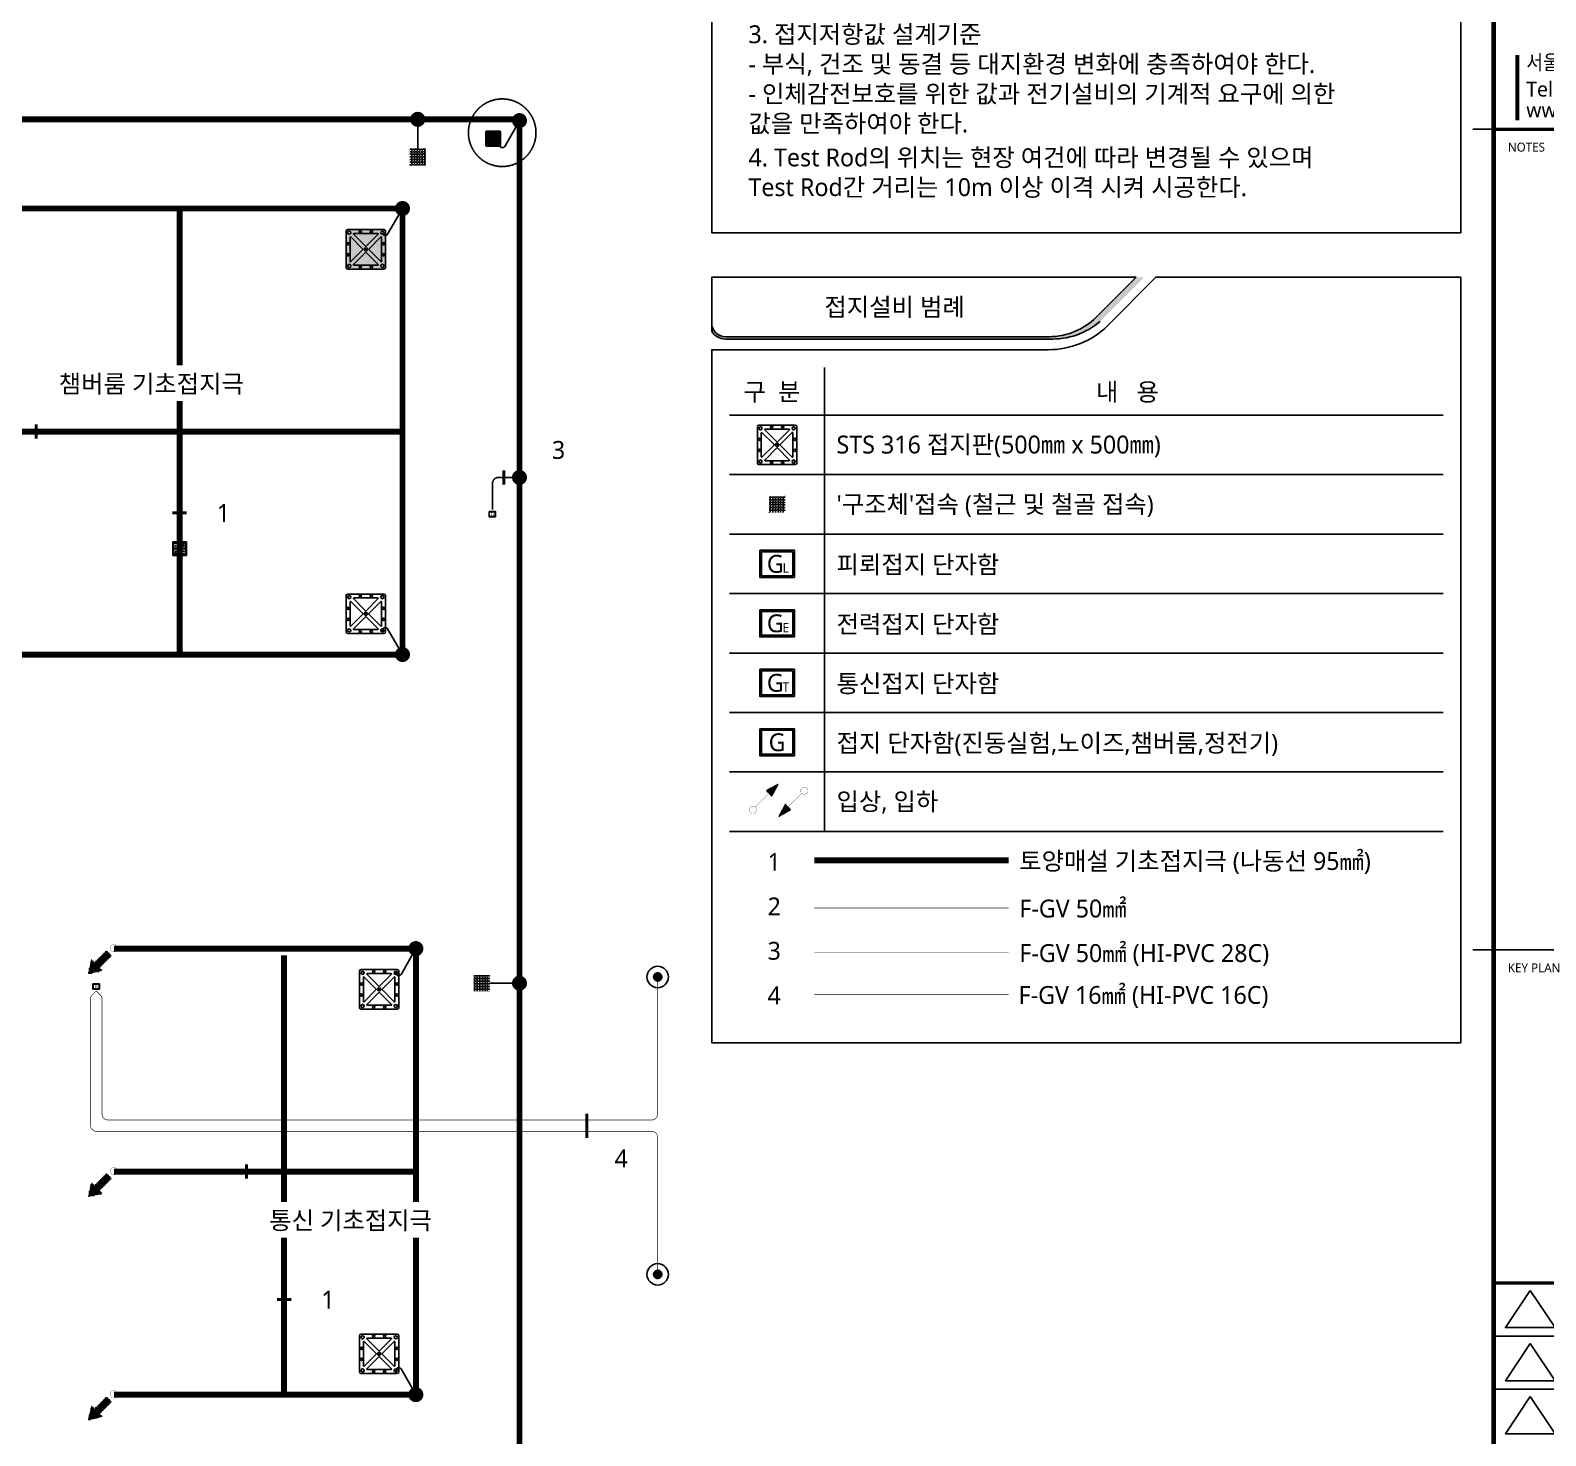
# Model space of a CAD drawing. Header units: millimetres. Extents: x -168600 to 672400, y 82 to 118882.
# Drawn here: x 97081 to 148054, y 43149 to 90410 of the extents above; entities that cross this region are included whole.
import ezdxf
from ezdxf.enums import TextEntityAlignment as Align

# ---------------------------------------------------------------- set-up
doc = ezdxf.new("R2010")
doc.units = ezdxf.units.MM
doc.header["$LTSCALE"] = 2000
for name, pattern in [('AM_ISO09W050', [22.5, 12, -1.5, 3, -1.5, 3, -1.5]), ('C2', [18.5, 13.5, -2, 1, -2]), ('CENTERX2', [4, 2.5, -0.5, 0.5, -0.5]), ('HID', [2.3, 1.5, -0.8]), ('PHANTOM', [25, 20, -1, 1, -1, 1, -1])]:
    doc.linetypes.add(name, pattern=pattern)
for name, color, linetype in [('arch', 8, 'Continuous'), ('KEC', 3, 'Continuous'), ('KEC-SYM', 3, 'Continuous'), ('KEC-TEXT', 6, 'Continuous'), ('SYM', 3, 'Continuous'), ('XR-SHEET-SHT', 5, 'Continuous'), ('건축', 8, 'Continuous')]:
    doc.layers.add(name, color=color, linetype=linetype)
doc.layers.add('XR-SHEET-TEMP', color=171, linetype='Continuous', plot=False)
doc.styles.add('GHS', font='malgun.ttf')
doc.styles.add('XR-SHEET$0$XREF-Form$0$맑은고딕', font='malgun.ttf')
doc.styles.add('XR-SPLAN$0$스타일1', font='malgun.ttf')
doc.styles.add('맑은고딕', font='malgun.ttf')

# ---------------------------------------------------------------- blocks, each defined once
blk = doc.blocks.new('XR-FORM-EE', base_point=(461.0274117319104, 408.442780486535))
at = {"layer": 'XR-SHEET-SHT', "color": 5}
for p, q in [((163900.0000002012, 59399.99999999999), (146700, 59399.99999999999)), ((163900.0000002012, 48197.64705876441), (146700, 48197.64705876441)), ((163900.0000002012, 46412.94117649376), (146700, 46412.94117649376)), ((163900.0000002012, 44628.23529412271), (146700, 44628.23529412271))]:
    blk.add_line(p, q, dxfattribs=at)
for points, const_width in [([(146700, 114600.0000000991), (146700, 4200.000000098952)], 160.0000000000759), ([(146700, 86999.99999999999), (163900.0000002012, 86999.99999999999)], 113.6486486487026), ([(146700, 48197.64705876441), (163900.0000002012, 48197.64705876441)], 113.6486486487026)]:
    blk.add_lwpolyline(points, dxfattribs=dict(at, const_width=const_width))
at = {"layer": 'XR-SHEET-SHT', "color": 7, "const_width": 140.0000000000664}
blk.add_lwpolyline([(147500, 89500.00000000017), (147500, 87300.00000009913)], dxfattribs=at)
at = {"layer": 'XR-SHEET-SHT', "color": 5, "flags": 128}
for points in [[(147936.5575627536, 47949.23867314937), (147096.5575629547, 46699.94455546111), (148776.5575627461, 46699.94455546111)], [(147936.5575627536, 46164.53279087872), (147096.5575629547, 44915.23867309005), (148776.5575627461, 44915.23867309005)], [(147936.5575627536, 44379.82690850767), (147096.5575629547, 43130.53279081941), (148776.5575627461, 43130.53279081941)]]:
    blk.add_lwpolyline(points, close=True, dxfattribs=at)
at = {"layer": 'XR-SHEET-TEMP'}
for p, q in [((146700, 86999.99999999999), (146000.0000002012, 86999.99999999999)), ((146700, 59399.99999999999), (146000.0000002012, 59399.99999999999))]:
    blk.add_line(p, q, dxfattribs=at)
at = {"layer": 'XR-SHEET-SHT', "color": 7, "style": 'XR-SHEET$0$XREF-Form$0$맑은고딕', "width": 0.9}
blk.add_text('서울시 강남구 언주로 609, 10층 (논현동, 팍스타워)', height=500.0000000002372, dxfattribs=at).set_placement((147800.0000002012, 89250.00000009913), align=Align.MIDDLE_LEFT)
at = {"layer": 'XR-SHEET-SHT', "color": 7, "style": 'XR-SHEET$0$XREF-Form$0$맑은고딕'}
for s, height, p in [('Tel:82-2-3443-7799  Fax:82-2-3443-3807', 500.0000000002372, (147800.0000002012, 88350.00000009913)), ('www.gaun.co.kr', 500.0000000002372, (147800.0000002012, 87650.00000009913)), ('NOTES', 300.0000000001423, (147180.0000002012, 86400.00000009913)), ('KEY PLAN', 300.0000000001423, (147180.0000002012, 58799.99999999999))]:
    blk.add_text(s, height=height, dxfattribs=at).set_placement(p, align=Align.MIDDLE_LEFT)
blk = doc.blocks.new('STS 316 접지판')
at = {"layer": 'KEC-SYM'}
h = blk.add_hatch(color=6, dxfattribs=at)
h.set_gradient(color1=(255, 0, 255), color2=(255, 0, 255), tint=1, name='SPHERICAL')
h.paths.add_polyline_path([(-210.2534355023585, 232.3604224021547, 0.9999999999999999), (-254.4674093014851, 232.3604224021547, 0.9999999999999999)])
h.paths.add_polyline_path([(-61.03127393032339, 248.7036026200512, 0.9999999999999999), (-94.19175427966837, 248.7036026200512, 0.9999999999999999)])
h.paths.add_polyline_path([(94.19175427966837, 248.7036026200512, 0.9999999999999999), (61.03127393032339, 248.7036026200512, 0.9999999999999999)])
h.paths.add_polyline_path([(254.4674093014851, 232.3604224021547, 0.9999999999999999), (210.2534355023585, 232.3604224021547, 0.9999999999999999)])
h.paths.add_polyline_path([(265.2838427948402, -77.37445414834656, 0.9999999999999999), (232.1233624454952, -77.37445414834656, 0.9999999999999999)])
h.paths.add_polyline_path([(265.2838427948402, 77.37445414846297, 0.9999999999999999), (232.1233624454952, 77.37445414846297, 0.9999999999999999)])
h.paths.add_polyline_path([(-61.03127393032339, -248.7036026200512, 0.9999999999999999), (-94.19175427966837, -248.7036026200512, 0.9999999999999999)])
h.paths.add_polyline_path([(94.19175427966837, -248.7036026200512, 0.9999999999999999), (61.03127393032339, -248.7036026200512, 0.9999999999999999)])
h.paths.add_polyline_path([(254.4674093014851, -232.3604224019218, 0.9999999999999999), (210.2534355023585, -232.3604224019218, 0.9999999999999999)])
h.paths.add_polyline_path([(-210.2534355023585, -232.3604224019218, 0.9999999999999999), (-254.4674093014851, -232.3604224019218, 0.9999999999999999)])
h.paths.add_polyline_path([(-232.1233624454952, -77.37445414834656, 0.9999999999999999), (-265.2838427948402, -77.37445414834656, 0.9999999999999999)])
h.paths.add_polyline_path([(-232.1233624454952, 77.37445414846297, 0.9999999999999999), (-265.2838427948402, 77.37445414846297, 0.9999999999999999)])
h.paths.add_polyline_path([(22.10698689956332, 0, 0.9999999999999999), (-22.10698689956332, 2.707325074534269e-15, 0.9999999999999999)])
h = blk.add_hatch(color=6, dxfattribs=at)
h.set_gradient(color1=(255, 0, 255), color2=(255, 0, 255), tint=1, name='SPHERICAL')
h.paths.add_polyline_path([(-232.1233624454952, -77.37445414834656, 0.9999999999999999), (-265.2838427948402, -77.37445414834656, 0.9999999999999999)])
h.paths.add_polyline_path([(-232.1233624454952, 77.37445414846297, 0.9999999999999999), (-265.2838427948402, 77.37445414846297, 0.9999999999999999)])
h.paths.add_polyline_path([(-210.2534355023585, 232.3604224021547, 0.9999999999999999), (-254.4674093014851, 232.3604224021547, 0.9999999999999999)])
h.paths.add_polyline_path([(-61.03127393032339, 248.7036026200512, 0.9999999999999999), (-94.19175427966837, 248.7036026200512, 0.9999999999999999)])
h.paths.add_polyline_path([(94.19175427966837, 248.7036026200512, 0.9999999999999999), (61.03127393032339, 248.7036026200512, 0.9999999999999999)])
h.paths.add_polyline_path([(22.10698689956332, 0, 0.9999999999999999), (-22.10698689956332, 2.707325074534269e-15, 0.9999999999999999)])
h.paths.add_polyline_path([(254.4674093014851, 232.3604224021547, 0.9999999999999999), (210.2534355023585, 232.3604224021547, 0.9999999999999999)])
h = blk.add_hatch(color=6, dxfattribs=at)
h.set_gradient(color1=(132, 132, 132), one_color=1, tint=1, name='SPHERICAL')
h.paths.add_polyline_path([(22.10698689956332, 0, 0.9999999999999999), (-22.10698689956332, 2.707325074534269e-15, 0.9999999999999999)])
at = {"layer": 'KEC-SYM', "color": 6}
for points in [[(-254.2303493451327, 276.3373362445273), (254.2303493448999, 276.3373362445273, -0.4142135623724131), (276.3373362445273, 254.2303493451327), (276.3373362445273, -254.2303493448999, -0.4142135623717313), (254.2303493448999, -276.3373362445273), (-254.2303493451327, -276.3373362445273, -0.4142135623713902), (-276.3373362445273, -254.2303493448999), (-276.3373362445273, 254.2303493451327, -0.4142135623724131), (-254.2303493451327, 276.3373362445273, 0.03322532718839104)], [(-168.6471212259494, 221.0698689956916), (168.6471212259494, 221.0698689956916, -0.6681786379209829), (172.5551213128492, 211.6351221837103), (3.908000086899847, 42.98800095776096, -0.4142135623663441), (-3.908000087132677, 42.98800095776096), (-172.5551213130821, 211.6351221837103, -0.6681786379186013), (-168.6471212259494, 221.0698689956916, -0.01628135856837271)], [(-221.0698689955752, -168.647121225833), (-221.0698689955752, 168.6471212259494, -0.6681786379209829), (-211.6351221837103, 172.5551213130821), (-42.98800095776096, 3.908000087132677, -0.4142135623663441), (-42.98800095776096, -3.908000086899847), (-211.6351221837103, -172.5551213128492, -0.6681786379186013), (-221.0698689955752, -168.647121225833, -0.01628135856837271)], [(221.0698689955752, -168.647121225833), (221.0698689955752, 168.6471212259494, 0.6681786379209829), (211.6351221837103, 172.5551213130821), (42.98800095776096, 3.908000087132677, 0.4142135623663441), (42.98800095776096, -3.908000086899847), (211.6351221837103, -172.5551213128492, 0.6681786379186013), (221.0698689955752, -168.647121225833, 0.01628135856837271)], [(-168.6471212259494, -221.0698689955752), (168.6471212259494, -221.0698689955752, 0.6681786379209829), (172.5551213128492, -211.6351221837103), (3.908000086899847, -42.98800095776096, 0.4142135623663441), (-3.908000087132677, -42.98800095776096), (-172.5551213130821, -211.6351221837103, 0.6681786379186013), (-168.6471212259494, -221.0698689955752, 0.01628135856837271)]]:
    blk.add_lwpolyline(points, format="xyb", dxfattribs=at)
for centre, radius in [((-232.3604224019218, 232.3604224021547), 22.10698689956332), ((-77.61151410499588, 248.7036026200512), 16.58024017467249), ((77.61151410499588, 248.7036026200512), 16.58024017467249), ((232.3604224019218, 232.3604224021547), 22.10698689956332), ((-248.7036026201677, 77.37445414846297), 16.58024017467249), ((0, 0), 22.10698689956332), ((248.7036026201677, 77.37445414846297), 16.58024017467249), ((-248.7036026201677, -77.37445414834656), 16.58024017467249), ((-232.3604224019218, -232.3604224019218), 22.10698689956332), ((232.3604224019218, -232.3604224019218), 22.10698689956332), ((248.7036026201677, -77.37445414834656), 16.58024017467249), ((-77.61151410499588, -248.7036026200512), 16.58024017467249), ((77.61151410499588, -248.7036026200512), 16.58024017467249)]:
    blk.add_circle(centre, radius, dxfattribs=at)
blk = doc.blocks.new('구조체접속')
at = {"layer": 'KEC-SYM'}
h = blk.add_hatch(dxfattribs=at)
h.set_pattern_fill('ANGLE', color=6, scale=200)
h.set_pattern_definition([(0, (0, 0), (0, 55.00000000000001), [40, -15]), (90, (0, 0), (-55.00000000000001, 3.367778697655222e-15), [40, -15])])
h.paths.add_polyline_path([(-167.9582408342976, 167.9582408345304), (-167.9582408342976, -167.9582408345304), (167.9582408342976, -167.9582408345304), (167.9582408342976, 167.9582408345304)])
at = {"layer": 'KEC-SYM', "color": 6}
for p, q in [((165.7713816303294, 167.9582408345304), (167.9582408342976, 165.7713816306787)), ((-167.9582408342976, -166.3619488581317), (-166.3619488601107, -167.9582408345304))]:
    blk.add_line(p, q, dxfattribs=at)
at = {"layer": 'KEC-SYM', "color": 6, "const_width": 2}
blk.add_lwpolyline([(167.9582408342976, 167.9582408345304), (-167.9582408342976, 167.9582408345304), (-167.9582408342976, -167.9582408345304), (167.9582408342976, -167.9582408345304)], close=True, dxfattribs=at)
blk = doc.blocks.new('입상입하1')
at = {"layer": 'KEC-SYM'}
h = blk.add_hatch(dxfattribs=at)
h.set_pattern_fill('ANSI31', color=6, scale=50, angle=134.9999999999999)
h.set_pattern_definition([(179.9999999999999, (845993.8846444692, 610394.1301227347), (-1.199040866595169e-14, -6.25), [])])
h.paths.add_polyline_path([(432.2351933603641, 432.3125002636807), (321.4655755633721, 228.0787962533068), (228.9314112016, 320.6129606150789)])
at = {"layer": 'KEC-SYM', "color": 6, "const_width": 3.925695822086273}
for points in [[(43.36773313395679, 43.36773313407321), (274.7721859082812, 274.7721859083977)], [(433.8763891459676, 432.9844326532912), (322.4446784514003, 227.0996933652787), (228.9314112016, 320.6129606150789), (433.8763891459676, 432.9844326532912)]]:
    blk.add_lwpolyline(points, dxfattribs=at)
blk.add_lwpolyline([(0, 61.33123636746313, -0.9999999999999998), (0, -61.33123636746313, -0.9999999999999998), (0, 61.33123636746313)], format="xyb", dxfattribs=at)
blk = doc.blocks.new('피뢰접지단자함')
at = {"layer": 'KEC-SYM'}
h = blk.add_hatch(color=6, dxfattribs=at)
h.dxf.hatch_style = 1
h.paths.add_polyline_path([(-290.5793618453899, 227.9127080362523), (-290.5793618453899, -227.9127080361359), (290.5793618453899, -227.9127080361359), (290.5793618453899, 227.9127080362523)])
h.paths.add_polyline_path([(-263.6433349094586, 200.9766811002046), (-263.6433349094586, -200.9766811002046), (263.6433349094586, -200.9766811002046), (263.6433349094586, 200.9766811002046)], flags=0)
h.paths.add_polyline_path([(-263.6433349094586, 200.9766811002046), (-263.6433349094586, -200.9766811002046), (263.6433349094586, -200.9766811002046), (263.6433349094586, 200.9766811002046)], flags=0)
h.paths.add_polyline_path([(-263.6433349094586, 200.9766811002046), (-263.6433349094586, -200.9766811002046), (263.6433349094586, -200.9766811002046), (263.6433349094586, 200.9766811002046)], flags=16)
h = blk.add_hatch(color=6, dxfattribs=at)
h.dxf.hatch_style = 1
h.paths.add_polyline_path([(-263.6433349094586, 200.9766811002046), (-263.6433349094586, -200.9766811002046), (263.6433349094586, -200.9766811002046), (263.6433349094586, 200.9766811002046)], flags=17)
h.paths.add_polyline_path([(-263.6433349094586, 200.9766811002046), (-263.6433349094586, -200.9766811002046), (263.6433349094586, -200.9766811002046), (263.6433349094586, 200.9766811002046)], flags=0)
h.paths.add_polyline_path([(-263.6433349094586, 200.9766811002046), (-263.6433349094586, -200.9766811002046), (263.6433349094586, -200.9766811002046), (263.6433349094586, 200.9766811002046)], flags=17)
h = blk.add_hatch(color=6, dxfattribs=at)
h.dxf.hatch_style = 1
h.paths.add_polyline_path([(-263.6433349094586, 200.9766811002046), (-263.6433349094586, -200.9766811002046), (263.6433349094586, -200.9766811002046), (263.6433349094586, 200.9766811002046)], flags=17)
h.paths.add_polyline_path([(-263.6433349094586, 200.9766811002046), (-263.6433349094586, -200.9766811002046), (263.6433349094586, -200.9766811002046), (263.6433349094586, 200.9766811002046)], flags=0)
h.paths.add_polyline_path([(-263.6433349094586, 200.9766811002046), (-263.6433349094586, -200.9766811002046), (263.6433349094586, -200.9766811002046), (263.6433349094586, 200.9766811002046)], flags=17)
h = blk.add_hatch(color=6, dxfattribs=at)
h.dxf.hatch_style = 1
h.paths.add_polyline_path([(-263.6433349094586, 200.9766811002046), (-263.6433349094586, -200.9766811002046), (263.6433349094586, -200.9766811002046), (263.6433349094586, 200.9766811002046)], flags=17)
h.paths.add_polyline_path([(-263.6433349094586, 200.9766811002046), (-263.6433349094586, -200.9766811002046), (263.6433349094586, -200.9766811002046), (263.6433349094586, 200.9766811002046)], flags=0)
h.paths.add_polyline_path([(-263.6433349094586, 200.9766811002046), (-263.6433349094586, -200.9766811002046), (263.6433349094586, -200.9766811002046), (263.6433349094586, 200.9766811002046)], flags=17)
at = {"layer": 'KEC-SYM', "color": 6}
blk.add_lwpolyline([(-290.5793618453899, 227.9127080362523), (290.5793618453899, 227.9127080362523), (290.5793618453899, -227.9127080361359), (-290.5793618453899, -227.9127080361359)], close=True, dxfattribs=at)
blk.add_lwpolyline([(263.6433349094586, 200.9766811002046), (-263.6433349094586, 200.9766811002046), (263.6433349094586, 200.9766811002046), (263.6433349094586, -200.9766811002046), (-263.6433349094586, -200.9766811002046), (-263.6433349094586, 200.9766811002046)], dxfattribs=at)
at = {"layer": 'KEC-SYM', "color": 6, "style": '맑은고딕'}
for s, height, p in [('G', 300, (-30.00000000011642, 0)), ('L', 156, (146.0339673912385, -71.93070652172901))]:
    blk.add_text(s, height=height, dxfattribs=at).set_placement(p, align=Align.MIDDLE)
blk = doc.blocks.new('전력접지단자함')
at = {"layer": 'KEC-SYM'}
h = blk.add_hatch(color=6, dxfattribs=at)
h.dxf.hatch_style = 1
h.paths.add_polyline_path([(-290.5793618455064, 227.9127080361359), (-290.5793618455064, -227.9127080360195), (290.5793618455064, -227.9127080360195), (290.5793618455064, 227.9127080361359)])
h.paths.add_polyline_path([(-263.6433349093422, 200.9766811002046), (-263.6433349093422, -200.9766811000882), (263.6433349093422, -200.9766811000882), (263.6433349093422, 200.9766811002046)], flags=0)
h.paths.add_polyline_path([(-263.6433349093422, 200.9766811002046), (-263.6433349093422, -200.9766811000882), (263.6433349093422, -200.9766811000882), (263.6433349093422, 200.9766811002046)], flags=0)
h.paths.add_polyline_path([(-263.6433349093422, 200.9766811002046), (-263.6433349093422, -200.9766811000882), (263.6433349093422, -200.9766811000882), (263.6433349093422, 200.9766811002046)], flags=16)
at = {"layer": 'KEC-SYM', "color": 6}
blk.add_lwpolyline([(-290.5793618455064, 227.9127080361359), (290.5793618455064, 227.9127080361359), (290.5793618455064, -227.9127080360195), (-290.5793618455064, -227.9127080360195)], close=True, dxfattribs=at)
blk.add_lwpolyline([(263.6433349093422, 200.9766811002046), (-263.6433349093422, 200.9766811002046), (263.6433349093422, 200.9766811002046), (263.6433349093422, -200.9766811000882), (-263.6433349093422, -200.9766811000882), (-263.6433349093422, 200.9766811002046)], dxfattribs=at)
at = {"layer": 'KEC-SYM', "color": 6, "style": '맑은고딕'}
for s, height, p in [('G', 300, (-30, -1.164153218269348e-10)), ('E', 156, (147.582880434813, -71.93070652172901))]:
    blk.add_text(s, height=height, dxfattribs=at).set_placement(p, align=Align.MIDDLE)
blk = doc.blocks.new('통신접지단자함')
at = {"layer": 'KEC-SYM'}
h = blk.add_hatch(color=6, dxfattribs=at)
h.dxf.hatch_style = 1
h.paths.add_polyline_path([(-290.5793618453899, 227.9127080361359), (-290.5793618453899, -227.9127080360195), (290.5793618453899, -227.9127080360195), (290.5793618453899, 227.9127080361359)])
h.paths.add_polyline_path([(-263.6433349094586, 200.9766811002046), (-263.6433349094586, -200.9766811000882), (263.6433349094586, -200.9766811000882), (263.6433349094586, 200.9766811002046)], flags=0)
h.paths.add_polyline_path([(-263.6433349094586, 200.9766811002046), (-263.6433349094586, -200.9766811000882), (263.6433349094586, -200.9766811000882), (263.6433349094586, 200.9766811002046)], flags=0)
h.paths.add_polyline_path([(-263.6433349094586, 200.9766811002046), (-263.6433349094586, -200.9766811000882), (263.6433349094586, -200.9766811000882), (263.6433349094586, 200.9766811002046)], flags=16)
at = {"layer": 'KEC-SYM', "color": 6}
blk.add_lwpolyline([(-290.5793618453899, 227.9127080361359), (290.5793618453899, 227.9127080361359), (290.5793618453899, -227.9127080360195), (-290.5793618453899, -227.9127080360195)], close=True, dxfattribs=at)
blk.add_lwpolyline([(263.6433349094586, 200.9766811002046), (-263.6433349094586, 200.9766811002046), (263.6433349094586, 200.9766811002046), (263.6433349094586, -200.9766811000882), (-263.6433349094586, -200.9766811000882), (-263.6433349094586, 200.9766811002046)], dxfattribs=at)
at = {"layer": 'KEC-SYM', "color": 6, "style": '맑은고딕'}
for s, height, p in [('G', 300, (-29.99999999988358, 0)), ('T', 156, (148.2758152174065, -71.93070652172901))]:
    blk.add_text(s, height=height, dxfattribs=at).set_placement(p, align=Align.MIDDLE)
blk = doc.blocks.new('장비접지단자함')
at = {"layer": 'KEC-SYM', "color": 6}
blk.add_lwpolyline([(-581.1587236910127, 455.8254160721553), (581.1587236910127, 455.8254160721553), (581.1587236910127, -455.8254160721553), (-581.1587236910127, -455.8254160721553)], close=True, dxfattribs=at)
blk.add_lwpolyline([(527.2866698186845, 401.9533622002928), (-527.2866698186845, 401.9533622002928), (527.2866698186845, 401.9533622002928), (527.2866698186845, -401.9533622002928), (-527.2866698186845, -401.9533622002928), (-527.2866698186845, 401.9533622002928)], dxfattribs=at)
at = {"layer": 'KEC-SYM', "color": 6, "style": '맑은고딕'}
blk.add_text('G', height=600, dxfattribs=at).set_placement((0, 0), align=Align.MIDDLE)
blk = doc.blocks.new('wqegqadsd')
at = {"color": 254}
for points in [[(1.3003191270399839e-06, 901.6072503640244), (1.9572325982153416e-09, -28593.692402925964), (25200.000001280478, -28593.692402955574), (25200.000001079956, 901.6072503640171)], [(1.9572325982153416e-09, -30093.692402925975), (-1.296401023864746e-06, -55836.192871882144), (25199.99999998212, -55836.19287191175), (25199.99999978159, -30093.692402925983)]]:
    blk.add_wipeout(points, dxfattribs=at).dxf.layer = 'SYM'
at = {"layer": 'SYM'}
h = blk.add_hatch(color=256, dxfattribs=at)
edge = h.paths.add_edge_path()
edge.add_line((-1.345753844361752e-06, -31632.15181871314), (-1.345753844361752e-06, -31909.86564522106))
edge.add_arc((461.3126312175955, -31632.15181871671), 538.4554897026995, 211.0482708568887, 270.0000000002378)
edge.add_line((461.3126312175955, -32170.60730841944), (11354.4492168097, -32170.60730841944))
edge.add_arc((11457.40833406655, -29705.74304175606), 2467.013666946435, 267.6081053895819, 310.7177670262142)
edge.add_line((13066.72390690243, -31575.5718627801), (14548.60336694514, -30093.69240272467))
edge.add_line((14548.60336693844, -30093.69240272467), (14277.833857728, -30093.69240272467))
edge.add_line((14277.83385773135, -30093.69240272467), (12931.33915227373, -31440.1871081783))
edge.add_arc((11338.70797767771, -29825.66369139764), 2267.853593518962, 270.3910985774072, 314.60890142212816, ccw=False)
edge.add_line((11354.18813055737, -32093.46445127578), (461.3126312120075, -32093.46445127578))
edge.add_arc((461.3126312175955, -31632.15181871475), 461.3126325609256, 180.0000000001446, 270.0000000001388, ccw=False)
for points in [[(13322.81936333657, -720.6161494575936), (14945.04276340038, 901.607250565321), (25200.00000108017, 901.6072503641553), (25200.000001277, -28593.69240285699), (1.942680682986975e-09, -28593.69240292583), (-4.739194991998374e-08, -1535.307655135977), (11321.43587728769, -1535.307655135977, 0.09540376223001554), (12403.15372335345, -1327.011867952235, 0.1015809055036942), (13322.81936333657, -720.6161494575936, -0.4142135600199511)], [(13322.8193620382, -31715.91580274758), (14945.04276210201, -30093.69240272467), (25199.9999997818, -30093.69240292583), (25199.99999997865, -55836.19287181315), (-1.296415575779974e-06, -55836.192871882), (-1.345753844361752e-06, -32530.60730842597), (11321.43587598933, -32530.60730842597, 0.09540376223001554), (12403.15372205509, -32322.31152124222, 0.1015809055036942), (13322.8193620382, -31715.91580274758, -0.4142135600199511)], [(-1.345753844361752e-06, -31632.15181871593, 0.4142135623730951), (461.3126312175955, -32093.46445127578), (11354.18813055737, -32093.46445127578, 0.1953667433711826), (12931.33915227486, -31440.18710817841), (14277.83385773135, -30093.69240272467)], [(14277.83385773135, -30093.69240272467), (9.38598532229662e-10, -30093.69240292583), (9.38598532229662e-10, -31632.1518189171, 0.4142135623730951), (461.3126325620469, -32093.46445147695), (11354.18813055737, -32093.46445127578, 0.1953667433711826), (12931.33915227486, -31440.18710817841), (14277.83385773135, -30093.69240272467)], [(-1.345753844361752e-06, -31632.15181871314), (-1.345753844361752e-06, -31909.86564522107, 0.2630528202908523), (461.3126312175955, -32170.60730841944), (11354.44921680523, -32170.60730841944, 0.1903517136120405), (13066.72390690243, -31575.5718627801)]]:
    blk.add_lwpolyline(points, format="xyb", dxfattribs=at)
at = {"layer": 'SYM', "style": 'GHS'}
blk.add_text('접지설비 범례', height=600.0000000109139, dxfattribs=at).set_placement((6152.39400507493, -31093.57842709978), align=Align.MIDDLE_CENTER)
at = {"color": 6}
for points in [[(600.0000010868534, -2135.307655130513), (24600.00000108499, -2135.307655130513), (24600.000001093373, -27993.13751124032), (600.0000010887161, -27993.1375112487)], [(599.9999997923151, -33130.052417028695), (24599.999999790452, -33130.052417028695), (24599.999999800697, -55235.637980211526), (599.9999997960404, -55235.63798022177)]]:
    blk.add_wipeout(points, dxfattribs=at).dxf.layer = 'KEC-TEXT'
for points in [[(600.0000010868534, -2135.307655145414), (24600.000001086853, -2135.307655145414), (24600.00000107661, -27993.137511257082), (600.0000010887161, -27993.137511266395)], [(599.9999997885898, -33130.607308436185), (24599.99999978859, -33130.607308436185), (24599.99999978207, -55236.19287162181), (599.9999997923151, -55236.19287163019)]]:
    blk.add_wipeout(points, dxfattribs=at).dxf.layer = 'KEC-TEXT'
at = {"layer": 'KEC-SYM', "color": 6, "linetype": 'AM_ISO09W050', "ltscale": 0.1, "const_width": 200}
blk.add_lwpolyline([(3456.901853437783, -49704.96121930813), (9990.51145360923, -49704.96121930813)], dxfattribs=at)
at = {"layer": 'KEC-SYM', "color": 6, "linetype": 'C2', "ltscale": 0.05, "const_width": 20}
for points in [[(3456.901853437783, -51302.01098151942), (9990.51145360923, -51302.01098151942)], [(3456.901853437783, -52800.10688832001), (9990.51145360923, -52800.10688832001)], [(3456.901853437783, -54209.06776288355), (9990.51145360923, -54209.06776288355)]]:
    blk.add_lwpolyline(points, dxfattribs=at)
at = {"layer": 'KEC-TEXT', "color": 6}
blk.add_line((3799.999999788604, -33130.60730844295), (3799.999999788604, -48730.60730844295), dxfattribs=at)
for points in [[(599.9999997886043, -34730.60730844295), (24599.9999997886, -34730.60730844295)], [(599.9999997886043, -36730.60730844295), (24599.9999997886, -36730.60730844295)], [(599.9999997886043, -38730.60730844295), (24599.9999997886, -38730.60730844295)], [(599.9999997886043, -40730.60730844295), (24599.9999997886, -40730.60730844295)], [(599.9999997886043, -42730.60730844295), (24599.9999997886, -42730.60730844295)], [(599.999999784879, -44730.60730844295), (24599.99999978488, -44730.60730844295)], [(599.9999997811537, -46730.60730844295), (24599.99999978115, -46730.60730844295)], [(599.9999997923296, -48730.60730844295), (24599.99999979233, -48730.60730844295)]]:
    blk.add_lwpolyline(points, dxfattribs=at)
at = {"layer": 'KEC'}
blk.add_blockref('장비접지단자함', (2199.999999791457, -45730.60730844295), dxfattribs=at)
at = {"layer": 'KEC-SYM', "color": 0}
for name, p, xscale, yscale, zscale in [('STS 316 접지판', (2199.999999788604, -35730.60730844295), 2.4, 2.4, 2.4), ('구조체접속', (2199.999999788604, -37730.60730844295), 1.6, 1.6, 1.6), ('피뢰접지단자함', (2199.99999979233, -39730.60730844295), 2, 2, 2), ('전력접지단자함', (2199.99999979233, -41730.60730844295), 2, 2, 2), ('통신접지단자함', (2199.999999784879, -43730.60730844342), 2, 2, 2), ('입상입하1', (1382.851432533018, -47998.55615358033), 2, 2, 2)]:
    blk.add_blockref(name, p, dxfattribs=dict(at, xscale=xscale, yscale=yscale, zscale=zscale))
at = {"layer": 'KEC-SYM', "color": 0, "xscale": 2, "yscale": 2, "zscale": 2, "rotation": 180}
blk.add_blockref('입상입하1', (3117.530714862995, -47362.27631549515), dxfattribs=at)
at = {"layer": 'SYM', "style": 'GHS'}
for s, p in [('3. 접지저항값 설계기준', (1236.073370645765, -21920.95529930852)), ('- 부식, 건조 및 동결 등 대지환경 변화에 충족하여야 한다.', (1236.073370645765, -22920.95529930852)), ('- 인체감전보호를 위한 값과 전기설비의 기계적 요구에 의한', (1236.073370645765, -23920.95529930852)), ('값을 만족하여야 한다.', (1236.073370645765, -24920.95529930852)), ('4. Test Rod의 위치는 현장 여건에 따라 변경될 수 있으며', (1236.073370645765, -26063.44710142398)), ('Test Rod간 거리는 10m 이상 이격 시켜 시공한다.', (1236.073370645765, -27063.44710142398)), ('구  분', (1071.739130225978, -33940.79752583454)), ('내   용', (12924.9999997886, -33950.37633017894)), ('STS 316 접지판(500㎜ x 500㎜)', (4199.999999784879, -35718.99046061725)), ("'구조체'접속 (철근 및 철골 접속)", (4199.999999784879, -37724.49317800837)), ('피뢰접지 단자함', (4199.999999784879, -39755.87904757333)), ('전력접지 단자함', (4199.999999784879, -41755.87904757333)), ('통신접지 단자함', (4199.999999784879, -43755.87904757333)), ('접지 단자함(진동실험,노이즈,챔버룸,정전기)', (4199.999999784879, -45755.87904757333)), ('입상, 입하', (4199.999999788604, -47718.99046061632)), ('토양매설 기초접지극 (나동선 95㎟)', (10346.38495811379, -49724.63375967478)), ('F-GV 50㎟', (10346.38495811379, -51321.68352187442)), ('F-GV 50㎟ (HI-PVC 28C)', (10346.38495811379, -52819.77942867501)), ('F-GV 16㎟ (HI-PVC 16C)', (10322.49135430834, -54228.74030323856))]:
    blk.add_text(s, height=600.0000000109139, dxfattribs=at).set_placement(p, align=Align.MIDDLE_LEFT)
at = {"color": 6}
for points in [[(1555.7889545069193, -51558.87611333729), (1555.7889545069193, -50909.82815993682), (2117.8809704254963, -50585.30418323667), (2679.972986344481, -50909.82815993682), (2679.972986344481, -51558.87611333671), (2117.8809704254963, -51883.40009003709)], [(1555.7889545069193, -54555.067926938005), (1555.7889545069193, -53906.019973537535), (2117.8809704254963, -53581.49599683739), (2679.972986344481, -53906.019973537535), (2679.972986344481, -54555.06792693742), (2117.8809704254963, -54879.5919036378)]]:
    blk.add_wipeout(points, dxfattribs=at).dxf.layer = 'SYM'
at = {"layer": 'SYM', "style": 'GHS'}
for s, p in [('2', (1880.238789058538, -51250.18007850851)), ('4', (1880.238789058538, -54241.48058776156))]:
    blk.add_text(s, height=600.0000000109139, dxfattribs=at).set_placement(p, align=Align.MIDDLE_LEFT)
at = {"color": 6}
for points in [[(1555.7889545069193, -50060.7802065367), (1555.7889545069193, -49411.73225313623), (2117.8809704254963, -49087.20827643608), (2679.972986344481, -49411.73225313623), (2679.972986344481, -50060.78020653612), (2117.8809704254963, -50385.3041832365)], [(1555.7889545069193, -53056.972020137415), (1555.7889545069193, -52407.924066736945), (2117.8809704254963, -52083.4000900368), (2679.972986344481, -52407.924066736945), (2679.972986344481, -53056.97202013683), (2117.8809704254963, -53381.49599683721)]]:
    blk.add_wipeout(points, dxfattribs=at).dxf.layer = 'SYM'
at = {"layer": 'SYM', "style": 'GHS'}
for s, p in [('1', (1880.238789058538, -49752.0841717079)), ('3', (1880.238789058538, -52742.97707226517))]:
    blk.add_text(s, height=600.0000000109139, dxfattribs=at).set_placement(p, align=Align.MIDDLE_LEFT)
blk = doc.blocks.new('접속점 (본딩)')
at = {"layer": 'KEC-SYM'}
h = blk.add_hatch(color=1, dxfattribs=at)
h.dxf.hatch_style = 1
h.paths.add_polyline_path([(125.4088197839763, 0, 1), (-125.4088197839763, 0, 1)])
at = {"layer": 'KEC-SYM', "color": 1, "const_width": 2}
for points in [[(125.4088197839763, 1.535815097332938e-14, 0.9999999999999999), (-125.4088197839763, 1.535815097332938e-14)], [(125.4088197839763, 4.30492515541695e-15, -0.9999999999999999), (-125.4088197839763, 4.30492515541695e-15)]]:
    blk.add_lwpolyline(points, format="xyb", dxfattribs=at)
blk = doc.blocks.new('STS 316 접지판 set')
at = {"layer": 'KEC-SYM', "color": 4, "linetype": 'AM_ISO09W050', "ltscale": 0.12}
blk.add_line((250, -433.012701892294), (0, 0), dxfattribs=at)
at = {"layer": 'KEC-SYM', "color": 4, "linetype": 'PHANTOM', "ltscale": 5}
blk.add_arc((289.7014186913366, -404.9289781116931), 48.63021887149858, 215.2745688901718, 357.4018110447803, dxfattribs=at)
at = {"layer": 'KEC-SYM', "color": 0}
blk.add_blockref('접속점 (본딩)', (0, 0), dxfattribs=at)
at = {"layer": 'KEC-SYM', "color": 6, "xscale": 1.2, "yscale": 1.2, "zscale": 1.2}
blk.add_blockref('STS 316 접지판', (617.1141527335858, -685.9659614794655), dxfattribs=at)
blk = doc.blocks.new('접지봉')
at = {"layer": 'KEC-SYM', "linetype": 'HID', "ltscale": 200}
h = blk.add_hatch(color=256, dxfattribs=at)
h.dxf.hatch_style = 1
h.paths.add_polyline_path([(85.37592930463055, 0, 0.9999999999999999), (-85.37592930463055, 1.045553585471465e-14, 0.9999999999999999)])
at = {"layer": 'KEC-SYM'}
blk.add_circle((0, 0), 225.5793323450326, dxfattribs=at)
at = {"layer": 'KEC-SYM', "linetype": 'HID', "ltscale": 200}
blk.add_circle((0, 0), 85.37592930463055, dxfattribs=at)
blk = doc.blocks.new('입상입하3')
at = {"layer": 'KEC-SYM'}
h = blk.add_hatch(dxfattribs=at)
h.set_pattern_fill('ANGLE', color=6, scale=100)
h.set_pattern_definition([(0, (12838258.33890781, 1900376.31538614), (0, 27.5), [20, -7.5]), (90, (12838258.33890781, 1900376.31538614), (-27.5, 1.683889348827611e-15), [20, -7.5])])
h.paths.add_polyline_path([(39.49851613678038, 123.5028017405421), (123.5028017386794, 39.49851613584906), (326.346689581871, 242.3424039755482), (376.9136040061712, 191.7754895491526), (433.4304108992219, 433.4304108996876), (191.7754895482212, 376.9136040066369), (242.3424039762467, 326.3466895800084)])
at = {"layer": 'KEC-SYM', "color": 6, "const_width": 3.925695822086273}
blk.add_lwpolyline([(376.9136040061712, 191.7754895491526), (326.346689581871, 242.3424039755482), (123.5028017386794, 39.49851613584906), (39.49851613678038, 123.5028017405421), (242.3424039762467, 326.3466895800084), (191.7754895482212, 376.9136040066369), (433.4304108992219, 433.4304108996876)], close=True, dxfattribs=at)
blk.add_lwpolyline([(0, 61.33123636757955, -0.9999999999999998), (0, -61.33123636757955, -0.9999999999999998), (0, 61.33123636757955)], format="xyb", dxfattribs=at)
blk = doc.blocks.new("'구조체'접속 (철근 및 철골 본딩) set")
at = {"layer": 'KEC-SYM', "color": 4, "linetype": 'C2', "ltscale": 0.1}
blk.add_line((0, 0), (0, 502.3152407364105), dxfattribs=at)
at = {"layer": 'KEC-SYM', "color": 6, "xscale": 0.8, "yscale": 0.8, "zscale": 0.8}
blk.add_blockref('구조체접속', (0, 634.3152407364105), dxfattribs=at)
at = {"layer": 'KEC-SYM', "color": 0}
blk.add_blockref('접속점 (본딩)', (0, 0), dxfattribs=at)

msp = doc.modelspace()

# ---------------------------------------------------------------- hatches: boundary and pattern name
at = {"layer": 'KEC-SYM'}
h = msp.add_hatch(color=6, dxfattribs=at)
h.set_gradient(color1=(255, 0, 255), color2=(255, 0, 255), tint=1, name='SPHERICAL')
edge = h.paths.add_edge_path()
edge.add_arc((112440.4332388299, 86976.85094771914), 20.00611572052401, 0, 360)
edge = h.paths.add_edge_path()
edge.add_arc((112580.4760488735, 86991.64100283461), 15.00458679039301, 0, 360)
edge = h.paths.add_edge_path()
edge.add_arc((112720.9479222667, 86991.64100283461), 15.00458679039301, 0, 360)
edge = h.paths.add_edge_path()
edge.add_arc((112860.9907323103, 86976.85094771914), 20.00611572052401, 0, 360)
edge = h.paths.add_edge_path()
edge.add_arc((112875.780787426, 86696.55079595694), 15.00458679039301, 0, 360)
edge = h.paths.add_edge_path()
edge.add_arc((112875.780787426, 86836.59360600049), 15.00458679039301, 0, 360)
edge = h.paths.add_edge_path()
edge.add_arc((112580.4760488735, 86541.50339912281), 15.00458679039301, 0, 360)
edge = h.paths.add_edge_path()
edge.add_arc((112720.9479222667, 86541.50339912281), 15.00458679039301, 0, 360)
edge = h.paths.add_edge_path()
edge.add_arc((112860.9907323103, 86556.29345423852), 20.00611572052401, 0, 360)
edge = h.paths.add_edge_path()
edge.add_arc((112440.4332388299, 86556.29345423852), 20.00611572052401, 0, 360)
edge = h.paths.add_edge_path()
edge.add_arc((112425.6431837141, 86696.55079595694), 15.00458679039301, 0, 360)
edge = h.paths.add_edge_path()
edge.add_arc((112425.6431837141, 86836.59360600049), 15.00458679039301, 0, 360)
edge = h.paths.add_edge_path()
edge.add_arc((112650.7119855701, 86766.57220097871), 20.00611572052401, 0, 360)
h = msp.add_hatch(color=6, dxfattribs=at)
h.set_gradient(color1=(255, 0, 255), color2=(255, 0, 255), tint=1, name='SPHERICAL')
edge = h.paths.add_edge_path()
edge.add_arc((112425.6431837141, 86696.55079595694), 15.00458679039301, 0, 360)
edge = h.paths.add_edge_path()
edge.add_arc((112425.6431837141, 86836.59360600049), 15.00458679039301, 0, 360)
edge = h.paths.add_edge_path()
edge.add_arc((112440.4332388299, 86976.85094771914), 20.00611572052401, 0, 360)
edge = h.paths.add_edge_path()
edge.add_arc((112580.4760488735, 86991.64100283461), 15.00458679039301, 0, 360)
edge = h.paths.add_edge_path()
edge.add_arc((112720.9479222667, 86991.64100283461), 15.00458679039301, 0, 360)
edge = h.paths.add_edge_path()
edge.add_arc((112650.7119855701, 86766.57220097871), 20.00611572052401, 0, 360)
edge = h.paths.add_edge_path()
edge.add_arc((112860.9907323103, 86976.85094771914), 20.00611572052401, 0, 360)
h = msp.add_hatch(color=6, dxfattribs=at)
h.set_gradient(color1=(132, 132, 132), one_color=1, tint=1, name='SPHERICAL')
edge = h.paths.add_edge_path()
edge.add_arc((112650.7119855701, 86766.57220097871), 20.00611572052401, 0, 360)
at = {"layer": '건축'}
h = msp.add_hatch(color=256, dxfattribs=at)
h.dxf.hatch_style = 1
h.paths.add_polyline_path([(112881.9009855701, 86516.57220097871, 0.4142135623730952), (112900.7119855701, 86535.3832009787), (112900.7119855701, 86997.76120097873, 0.4142135623730952), (112881.9009855701, 87016.57220097871), (112419.5229855701, 87016.57220097871, 0.4142135623730952), (112400.7119855701, 86997.76120097873), (112400.7119855701, 86535.3832009787, 0.4142135623730952), (112419.5229855701, 86516.57220097871)])
h = msp.add_hatch(color=256, dxfattribs=at)
h.dxf.hatch_style = 1
h.paths.add_polyline_path([(109028.9812583742, 83689.68631778713, 0.4142135623730952), (109010.1702583742, 83708.49731778711), (107721.3730444005, 83708.49731778711, 0.4164768539168629), (107702.5626051208, 83689.54107625163), (107702.6007230953, 82400.88854738939, 0.4142048987016965), (107721.4117230871, 82382.07810381343), (109010.1702583742, 82382.07810381343, 0.4142135623730952), (109028.9812583742, 82400.88910381342)])

# ---------------------------------------------------------------- linework, layer by layer
at = {"layer": 'KEC', "color": 6, "linetype": 'AM_ISO09W050', "ltscale": 0.1, "const_width": 200}
msp.add_lwpolyline([(39664.99995685412, 87416.2196337594), (113534.9999568544, 87416.2196337594), (113534.9999568544, 41546.21963375964), (39664.99995685412, 41546.21963375964)], close=True, dxfattribs=at)
for points in [[(102099.9999568539, 84417.2196337592), (102099.9999568539, 69417.2196337592)], [(109599.9999568539, 76917.2196337592), (94599.99995685395, 76917.2196337592)], [(99890.48447121348, 59529.2344016954), (110049.7490602435, 59529.2344016954), (110049.7490602435, 44529.2344016954), (99890.48447121348, 44529.2344016954)], [(105616.3890299234, 59307.82965640872), (105616.3890299234, 44529.2344016954)], [(110049.7490602435, 52029.2344016954), (99890.48447121348, 52029.2344016954)]]:
    msp.add_lwpolyline(points, dxfattribs=at)
at = {"layer": 'KEC', "color": 6, "linetype": 'C2', "ltscale": 0.5}
msp.add_lwpolyline([(112627.6467480146, 74294.21977232052), (112627.6467480146, 75172.90473179723, -0.414213562373095), (112827.6467480146, 75372.90473179723), (113534.9999568544, 75372.90473179723)], format="xyb", dxfattribs=at)
at = {"layer": 'KEC', "color": 2, "linetype": 'C2', "ltscale": 0.05, "const_width": 20}
for points in [[(99299.99995685436, 58107.2196339092), (99166.32069701023, 57973.54037406228, 0.1989123673796208), (99107.74205324493, 57832.11901782479), (99107.74205324493, 53582.20137058481, 0.414213562373095), (99307.74205324493, 53382.20137058481), (103747.333582247, 53382.20137058481)], [(99299.99995685436, 58107.2196339092), (99433.6792167022, 57973.54037406228, -0.1989123673796208), (99492.25786046378, 57832.11901782479), (99492.25786046378, 53966.71717780365, 0.414213562373095), (99692.25786046378, 53766.71717780365), (103747.333582247, 53766.71717780365)]]:
    msp.add_lwpolyline(points, format="xyb", dxfattribs=at)
at = {"layer": 'KEC', "color": 2, "linetype": 'C2', "ltscale": 0.05}
for points in [[(115106.5888058074, 53766.71717780365, 20, 20, 0), (117983.7840132393, 53766.71717780365, 20, 20, 0.414213562373095), (118183.7840132393, 53966.71717780365, 20, 20, 0), (118183.7840132393, 58574.45927419423, 0, 0, 0)], [(103747.333582247, 53766.71717780365, 20, 20, 0), (111212.4448801194, 53766.71717780365, 0, 0, 0)], [(111212.4448801194, 53766.71717780365, 20, 20, 0), (115106.5888058074, 53766.71717780365, 0, 0, 0)], [(103747.333582247, 53382.20137058481, 20, 20, 0), (111212.4448801194, 53382.20137058481, 0, 0, 0)], [(111212.4448801194, 53382.20137058481, 20, 20, 0), (115106.5888058074, 53382.20137058481, 0, 0, 0)], [(115106.5888058074, 53382.20137058481, 20, 20, 0), (117983.7840132393, 53382.20137058481, 20, 20, -0.414213562373095), (118183.7840132393, 53182.20137058481, 20, 20, 0), (118183.7840132393, 48574.45927419423, 0, 0, 0)]]:
    msp.add_lwpolyline(points, format="xyseb", dxfattribs=at)
at = {"layer": 'KEC-SYM', "color": 4, "linetype": 'AM_ISO09W050', "ltscale": 0.12}
for p, q in [((113037.5540240131, 86504.5349596459), (113537.5540240131, 87370.56036343049)), ((109099.9999568544, 70283.24503754402), (109599.9999568544, 69417.21963375944))]:
    msp.add_line(p, q, dxfattribs=at)
at = {"layer": 'KEC-SYM', "color": 6}
for points in [[(112450.6508283649, 86613.95195297718), (112450.6508283649, 86919.19244898036, -0.6681786379209829), (112459.1889723177, 86922.72906400317), (112611.8092203193, 86770.10881600152, -0.4142135623663441), (112611.8092203193, 86763.03558595602), (112459.1889723177, 86610.41533795449, -0.6681786379186013), (112450.6508283649, 86613.95195297718, -0.01628135856837271)], [(112498.0917375685, 86966.63335818397), (112803.3322335717, 86966.63335818397, -0.6681786379209829), (112806.8688485943, 86958.09521423101), (112654.2486005927, 86805.47496622948, -0.4142135623663441), (112647.1753705472, 86805.47496622948), (112494.5551225456, 86958.09521423101, -0.6681786379186013), (112498.0917375685, 86966.63335818397, -0.01628135856837271)], [(112498.0917375685, 86566.51104377357), (112803.3322335717, 86566.51104377357, 0.6681786379209829), (112806.8688485943, 86575.04918772641), (112654.2486005927, 86727.66943572795, 0.4142135623663441), (112647.1753705472, 86727.66943572795), (112494.5551225456, 86575.04918772641, 0.6681786379186013), (112498.0917375685, 86566.51104377357, 0.01628135856837271)], [(112850.7731427753, 86613.95195297718), (112850.7731427753, 86919.19244898036, 0.6681786379209829), (112842.2349988224, 86922.72906400317), (112689.6147508209, 86770.10881600152, 0.4142135623663441), (112689.6147508209, 86763.03558595602), (112842.2349988224, 86610.41533795449, 0.6681786379186013), (112850.7731427753, 86613.95195297718, 0.01628135856837271)]]:
    msp.add_lwpolyline(points, format="xyb", dxfattribs=at)
for centre, radius in [((112425.6431837141, 86836.59360600049), 15.00458679039301), ((112425.6431837141, 86696.55079595694), 15.00458679039301), ((112440.4332388299, 86976.85094771914), 20.00611572052401), ((112580.4760488735, 86991.64100283461), 15.00458679039301), ((112650.7119855701, 86766.57220097871), 20.00611572052401), ((112720.9479222667, 86991.64100283461), 15.00458679039301), ((112860.9907323103, 86976.85094771914), 20.00611572052401), ((112875.780787426, 86836.59360600049), 15.00458679039301), ((112875.780787426, 86696.55079595694), 15.00458679039301), ((112440.4332388299, 86556.29345423852), 20.00611572052401), ((112580.4760488735, 86541.50339912281), 15.00458679039301), ((112720.9479222667, 86541.50339912281), 15.00458679039301), ((112860.9907323103, 86556.29345423852), 20.00611572052401)]:
    msp.add_circle(centre, radius, dxfattribs=at)
at = {"layer": 'KEC-SYM', "color": 4, "linetype": 'PHANTOM', "ltscale": 5}
for centre, start, end in [((112958.1511866304, 86560.70240720706), 182.5981889577373, 324.7254311098282), ((109020.5971194717, 70227.07758998286), 35.27456889017177, 177.4018110422627)]:
    msp.add_arc(centre, 97.26043774299717, start, end, dxfattribs=at)
at = {"layer": 'KEC-TEXT', "color": 0}
for points in [[(97889.7159672534, 78538.75566579631, 0, 0, 0), (97274.6706434382, 78538.75566579631, 0, 0, 0), (97274.67064813952, 77157.56790025669, 102.7369598976, 102.7369598976, 0), (97274.67064814325, 76676.87136726218, 0, 0, 0)], [(104970.4997526464, 50407.69836965852, 0, 0, 0), (104355.4544288312, 50407.69836965852, 0, 0, 0), (104355.4544335325, 51788.88613519815, 102.7369598976, 102.7369598976, 0), (104355.4544335362, 52269.58266819266, 0, 0, 0)]]:
    msp.add_lwpolyline(points, format="xyseb", dxfattribs=at)
at = {"layer": 'KEC-TEXT', "color": 6}
msp.add_lwpolyline([(116414.6492202824, 52473.73566463756, 0, 0, 0), (115799.6038964649, 52473.73566463732, 0, 0, 0), (115799.6038988158, 53164.32954740667, 102.7369598976, 102.7369598976, 0), (115799.6038988175, 53979.7325917124, 0, 0, 0)], format="xyseb", dxfattribs=at)
at = {"layer": 'KEC-TEXT', "color": 6, "linetype": 'CENTERX2', "ltscale": 2}
msp.add_circle((112953.7838327446, 86965.92369532707), 1135.969537983074, dxfattribs=at)
at = {"layer": '건축'}
for p, q in [((112400.7119855701, 86535.3832009787), (112400.7119855701, 86997.76120097873)), ((112419.5229855701, 87016.57220097871), (112881.9009855701, 87016.57220097871)), ((112900.7119855701, 86997.76120097873), (112900.7119855701, 86535.3832009787)), ((112881.9009855701, 86516.57220097871), (112419.5229855701, 86516.57220097871)), ((101869.9999568544, 73212.2196339095), (102329.9999568544, 73212.2196339095)), ((101869.9999568544, 72752.2196339095), (101869.9999568544, 73212.2196339095)), ((101897.4999568544, 73189.2196339095), (102302.4999568544, 73189.2196339095)), ((101897.4999568544, 72775.2196339095), (101897.4999568544, 73189.2196339095)), ((101897.4999568544, 73161.2196339095), (101897.4999568544, 73189.2196339095)), ((101897.4999568544, 73189.2196339095), (102302.4999568544, 73189.2196339095)), ((102068.9999568544, 73161.2196339095), (101897.4999568544, 73161.2196339095)), ((101897.4999568544, 72991.7196339095), (102090.9999568544, 72991.7196339095)), ((101897.4999568544, 72972.7196339095), (101897.4999568544, 72991.7196339095)), ((102090.9999568544, 72972.7196339095), (101897.4999568544, 72972.7196339095)), ((101899.9999568544, 72782.2196339095), (102299.9999568544, 73182.2196339095)), ((102090.9999568544, 72825.2196339095), (102090.9999568544, 73139.2196339095)), ((102090.9999568544, 72991.7196339095), (102090.9999568544, 72972.7196339095)), ((102108.9999568544, 73139.2196339095), (102108.9999568544, 72825.2196339095)), ((102108.9999568544, 72991.7196339095), (102302.4999568544, 72991.7196339095)), ((102108.9999568544, 72972.7196339095), (102108.9999568544, 72991.7196339095)), ((102302.4999568544, 72972.7196339095), (102108.9999568544, 72972.7196339095)), ((102302.4999568544, 73161.2196339095), (102130.9999568544, 73161.2196339095)), ((102302.4999568544, 73189.2196339095), (102302.4999568544, 72775.2196339095)), ((102302.4999568544, 73189.2196339095), (102302.4999568544, 73161.2196339095)), ((102302.4999568544, 72991.7196339095), (102302.4999568544, 72972.7196339095)), ((102329.9999568544, 73212.2196339095), (102329.9999568544, 72752.2196339095)), ((102329.9999568544, 72752.2196339095), (101869.9999568544, 72752.2196339095)), ((101897.4999568544, 72803.2196339095), (102068.9999568544, 72803.2196339095)), ((101897.4999568544, 72775.2196339095), (101897.4999568544, 72803.2196339095)), ((102302.4999568544, 72775.2196339095), (101897.4999568544, 72775.2196339095)), ((102302.4999568544, 72775.2196339095), (101897.4999568544, 72775.2196339095)), ((102130.9999568544, 72803.2196339095), (102302.4999568544, 72803.2196339095)), ((102302.4999568544, 72803.2196339095), (102302.4999568544, 72775.2196339095))]:
    msp.add_line(p, q, dxfattribs=at)
for centre in [(101969.9999568544, 73076.4696339095), (101969.9999568544, 72887.9696339095), (102229.9999568544, 73076.4696339095), (102229.9999568544, 72887.9696339095)]:
    msp.add_circle(centre, 13.5, dxfattribs=at)
for centre, radius, start, end in [((112419.5229855701, 86997.76120097873), 18.81099999998696, 90, 180), ((112881.9009855701, 86997.76120097873), 18.81099999998696, 0, 90), ((112419.5229855701, 86535.3832009787), 18.81099999998696, 180, 270), ((112881.9009855701, 86535.3832009787), 18.81099999998696, 270, 0), ((102068.9999568544, 73139.2196339095), 22, 0, 90), ((102130.9999568544, 73139.2196339095), 22, 90, 180), ((102068.9999568544, 72825.2196339095), 22, 270, 0), ((102130.9999568544, 72825.2196339095), 22, 180, 270)]:
    msp.add_arc(centre, radius, start, end, dxfattribs=at)

# ---------------------------------------------------------------- block references
at = {"layer": 'arch'}
msp.add_blockref('XR-FORM-EE', (61.02736858630669, 490.6624142964225), dxfattribs=at)
at = {"layer": 'KEC', "color": 5, "xscale": 0.1913016710895527, "yscale": 0.1913016710895527, "zscale": 0.1913016710895527}
for p in [(112621.3201203943, 74138.97590848207), (99296.32012039404, 58251.97577007073)]:
    msp.add_blockref('장비접지단자함', p, dxfattribs=at)
at = {"layer": 'KEC-SYM', "color": 0}
for name, p, xscale, yscale, zscale, rotation in [("'구조체'접속 (철근 및 철골 본딩) set", (110112.5770960171, 87416.2196337594), 2, 2, 2, 180), ('접속점 (본딩)', (113534.9999568544, 75372.90473179723), 2, 2, 2, 180), ('STS 316 접지판 set', (109599.9999568539, 69417.2196337592), 2, 2, 2, 180), ('접속점 (본딩)', (109599.9999568544, 69417.21963375944), 2, 2, 2, 180), ("'구조체'접속 (철근 및 철골 본딩) set", (113534.9999568544, 58365.85463075869), 2, 2, 2, 90.00000000000001), ('접지봉', (118183.7840132393, 58574.45927419423), -1.6, 1.6, 1.6, 270), ('접지봉', (118183.7840132393, 48574.45927419423), -1.6, 1.6, 1.6, 270), ('STS 316 접지판 set', (110049.7490602435, 44529.2344016954), 2, 2, 2, 180)]:
    msp.add_blockref(name, p, dxfattribs=dict(at, xscale=xscale, yscale=yscale, zscale=zscale, rotation=rotation))
at = {"layer": 'KEC-SYM', "color": 0, "xscale": -2, "yscale": 2, "zscale": 2}
for name, p in [('접속점 (본딩)', (113534.9999568544, 87373.11443059269)), ('STS 316 접지판 set', (109599.9999568539, 84417.2196337592)), ('STS 316 접지판 set', (110049.7490602435, 59529.2344016954))]:
    msp.add_blockref(name, p, dxfattribs=at)
at = {"layer": 'KEC-SYM', "xscale": 2, "yscale": 2, "zscale": 2, "rotation": 180}
for p in [(99890.48447121348, 59543.08883400468), (99890.48447121348, 52044.53609101925), (99890.48447121348, 44537.45575211823)]:
    msp.add_blockref('입상입하3', p, dxfattribs=at)

# ---------------------------------------------------------------- texts
at = {"layer": '건축', "style": 'XR-SPLAN$0$스타일1'}
for s, p in [('H-414X405X18X28', (102120.7467866343, 72965.67689974883)), ('SC1A', (102055.5494194827, 73004.24669582021))]:
    msp.add_text(s, height=35, rotation=45, dxfattribs=at).set_placement(p, align=Align.MIDDLE_CENTER)

# ---------------------------------------------------------------- next in the draw order: block references
at = {"layer": 'KEC', "color": 0}
msp.add_blockref('wqegqadsd', (119999.99999892, 112198.3927497351), dxfattribs=at)

# ---------------------------------------------------------------- next in the draw order: wipeouts: each hides what was drawn before it
at = {"color": 6}
for points in [[(114304.1505776965, 75979.32290436362), (114304.1505776965, 76628.37085776392), (114866.24259361532, 76952.89483446418), (115428.33460953401, 76628.37085776392), (115428.33460953401, 75979.32290436386), (114866.24259361532, 75654.79892766371)], [(103030.94210612099, 73858.21460117702), (103030.94210612099, 74507.26255457732), (103593.0341220398, 74831.78653127758), (104155.12613795849, 74507.26255457732), (104155.12613795849, 73858.21460117726), (103593.0341220398, 73533.69062447711)], [(116414.64922028244, 52149.21168793726), (116414.64922028244, 52798.25964133756), (116976.74123620125, 53122.78361803782), (117538.83325211995, 52798.25964133756), (117538.83325211995, 52149.211687937495), (116976.74123620125, 51824.68771123735)], [(106547.33117918996, 47401.43925521488), (106547.33117918996, 48050.48720861517), (107109.42319510877, 48375.01118531544), (107671.51521102746, 48050.48720861517), (107671.51521102746, 47401.43925521511), (107109.42319510877, 47076.91527851496)]]:
    msp.add_wipeout(points, dxfattribs=at).dxf.layer = 'KEC-TEXT'
at = {"color": 0}
msp.add_wipeout([(104970.49975264638, 51007.698369658065), (111473.1849590019, 51007.698369658065), (111473.1849590019, 49807.69836965814), (104970.49975264638, 49807.69836965814)], dxfattribs=at).dxf.layer = 'KEC-TEXT'

# ---------------------------------------------------------------- next in the draw order: linework, layer by layer
at = {"layer": 'KEC', "color": 6, "linetype": 'AM_ISO09W050', "ltscale": 0.1, "const_width": 200}
msp.add_lwpolyline([(94599.99995685395, 84417.2196337592), (109599.9999568539, 84417.2196337592), (109599.9999568539, 69417.2196337592), (94599.99995685395, 69417.2196337592)], close=True, dxfattribs=at)
at = {"layer": 'KEC-TEXT', "color": 6}
for points in [[(114304.1505776965, 76303.84688106383, 0, 0, 0), (113004.3466119115, 76303.84688106383, 0, 0, 0), (113004.3466142626, 75613.25299829448, 102.7369598976, 102.7369598976, 0), (113004.3466142644, 75132.55646529997, 0, 0, 0)], [(103030.942106121, 74182.73857787738, 0, 0, 0), (102340.3482233516, 74182.7385802285, 102.7369598976, 102.7369598976, 0), (101859.6516903571, 74182.73858023036, 0, 0, 0)], [(106547.33117919, 47725.96323191523, 0, 0, 0), (105856.7372964207, 47725.96323426635, 102.7369598976, 102.7369598976, 0), (105376.0407634262, 47725.96323426822, 0, 0, 0)]]:
    msp.add_lwpolyline(points, format="xyseb", dxfattribs=at)

# ---------------------------------------------------------------- next in the draw order: texts
at = {"layer": 'KEC-TEXT', "color": 3, "style": '맑은고딕'}
for s, p in [('3', (114624.3268327476, 76298.95557671593)), ('1', (103351.1183611757, 74177.84727352925)), ('4', (116734.8254753335, 52473.73566463721)), ('1', (106867.5074342448, 47721.0719275671))]:
    msp.add_text(s, height=600, dxfattribs=at).set_placement(p, align=Align.MIDDLE_LEFT)
at = {"layer": 'KEC-TEXT', "color": 0, "style": '맑은고딕'}
msp.add_text('통신 기초접지극', height=600, dxfattribs=at).set_placement((105117.3738338929, 50387.92934791927), align=Align.MIDDLE_LEFT)

# ---------------------------------------------------------------- next in the draw order: wipeouts: each hides what was drawn before it
at = {"color": 0}
msp.add_wipeout([(97889.7159672534, 79138.75566579585), (105194.77854844797, 79138.75566579585), (105194.77854844797, 77938.75566579594), (97889.7159672534, 77938.75566579594)], dxfattribs=at).dxf.layer = 'KEC-TEXT'

# ---------------------------------------------------------------- next in the draw order: texts
at = {"layer": 'KEC-TEXT', "color": 0, "style": '맑은고딕'}
msp.add_text('챔버룸 기초접지극', height=600, dxfattribs=at).set_placement((98036.59004849996, 78518.98664405706), align=Align.MIDDLE_LEFT)

doc.saveas('drawing.dxf')
